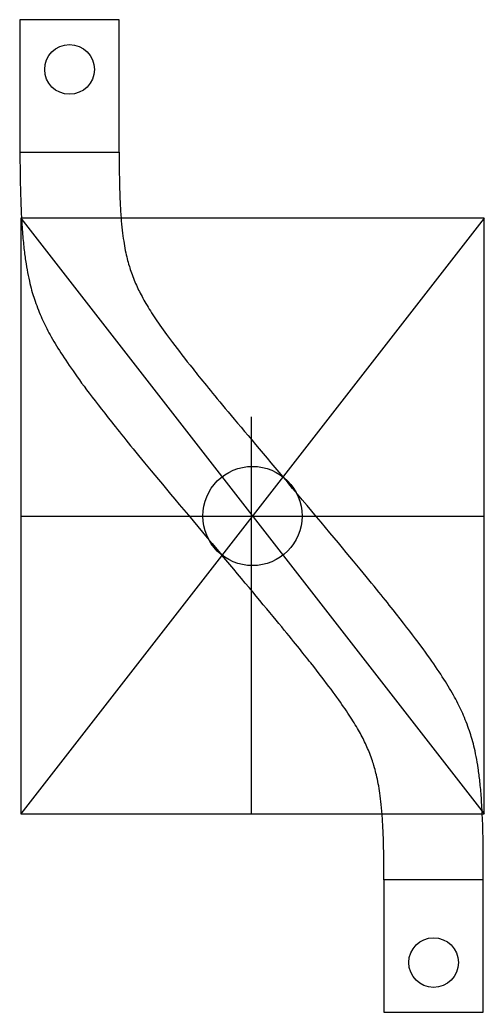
# Model space of a CAD drawing. Header units: millimetres. Extents: x 0 to 70, y 0 to 150.
import ezdxf

# ---------------------------------------------------------------- set-up
doc = ezdxf.new("R2010")
doc.units = ezdxf.units.MM
doc.layers.get('0').update_dxf_attribs({"linetype": 'CONTINUOUS'})

msp = doc.modelspace()

# ---------------------------------------------------------------- linework, layer by layer
for p, q in [((70.13, 120), (0.13, 120)), ((0.13, 120), (0.13, 30)), ((70.13, 120), (0.13, 30)), ((0.13, 120), (70.13, 30)), ((70.13, 30), (70.13, 120)), ((35, 30), (35, 90)), ((0.13, 75), (70.13, 75)), ((0.13, 30), (70.13, 30))]:
    msp.add_line(p, q)
for points in [[(15, 150), (0, 150), (0, 130), (15, 130)], [(55, 0), (70, 0), (70, 20), (55, 20)]]:
    msp.add_lwpolyline(points, close=True)
for centre, radius in [((7.5, 142.5), 3.75), ((35.13, 75), 7.5), ((62.5, 7.5), 3.75)]:
    msp.add_circle(centre, radius)
for points in [[(0, 130), (0.13, 105), (30.52, 69.08)], [(15, 130), (15, 110), (39.73, 80.92)], [(70, 20), (70.13, 45), (39.73, 80.92)], [(55, 20), (55, 40), (30.52, 69.08)]]:
    msp.add_rational_spline(points, [1, 3, 1], degree=2)

doc.saveas('drawing.dxf')
